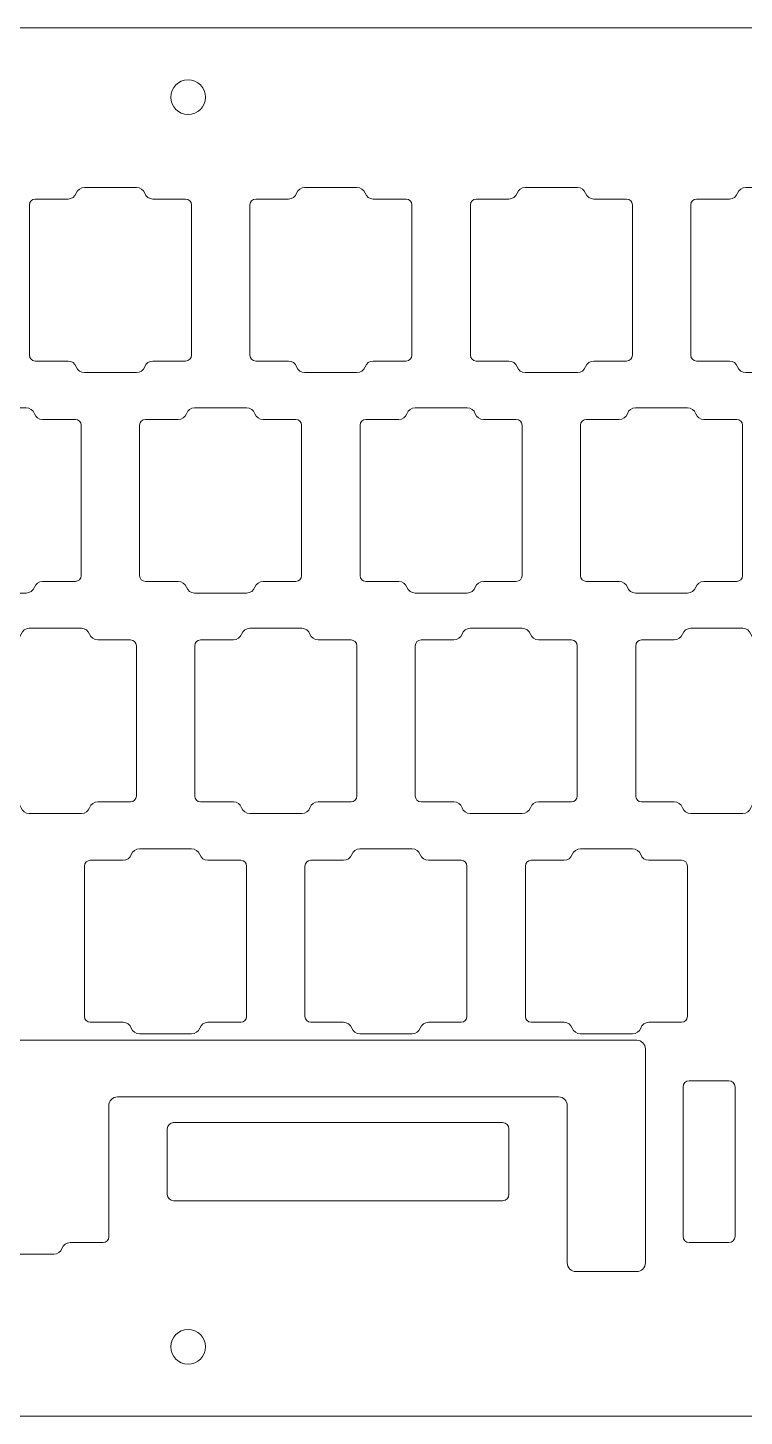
# Model space of a CAD drawing. Header units: inches. Extents: x -33 to 93, y -21 to 51.
# Drawn here: x -10.08 to -3.89, y 8.87 to 20.87 of the extents above; entities that cross this region are included whole.
import ezdxf

# ---------------------------------------------------------------- set-up
doc = ezdxf.new("R2010")
doc.units = ezdxf.units.IN
doc.header["$MEASUREMENT"] = 0
doc.layers.add('Layer 1', color=7, linetype='Continuous')

# ---------------------------------------------------------------- blocks, each defined once
blk = doc.blocks.new('block 413')
at = {"layer": 'Layer 1', "lineweight": 0}
blk.add_open_spline([(7.522, 20.867), (7.743, 20.867), (7.922, 20.688), (7.922, 20.467), (7.922, 20.467), (7.922, 9.268), (7.922, 9.268), (7.922, 9.047), (7.743, 8.868), (7.522, 8.868), (7.522, 8.868), (-32.926, 8.868), (-32.926, 8.868), (-33.146, 8.868), (-33.326, 9.047), (-33.326, 9.268), (-33.326, 9.268), (-33.326, 20.467), (-33.326, 20.467), (-33.326, 20.688), (-33.146, 20.867), (-32.926, 20.867), (-32.926, 20.867), (-13.502, 20.867), (-13.502, 20.867), (-13.447, 20.867), (-13.402, 20.822), (-13.402, 20.767), (-13.402, 20.767), (-13.402, 19.867), (-13.402, 19.867), (-13.402, 19.812), (-13.357, 19.767), (-13.302, 19.767), (-13.302, 19.767), (-12.102, 19.767), (-12.102, 19.767), (-12.047, 19.767), (-12.002, 19.812), (-12.002, 19.867), (-12.002, 19.867), (-12.002, 20.767), (-12.002, 20.767), (-12.002, 20.822), (-11.957, 20.867), (-11.902, 20.867), (-11.902, 20.867), (7.522, 20.867), (7.522, 20.867)], degree=3, knots=[0, 0, 0, 0, 1, 1, 1, 2, 2, 2, 3, 3, 3, 4, 4, 4, 5, 5, 5, 6, 6, 6, 7, 7, 7, 8, 8, 8, 9, 9, 9, 10, 10, 10, 11, 11, 11, 12, 12, 12, 13, 13, 13, 14, 14, 14, 15, 15, 15, 16, 16, 16, 16], dxfattribs=at)
blk = doc.blocks.new('block 415')
at = {"layer": 'Layer 1', "lineweight": 0}
blk.add_open_spline([(-5.979, 10.73), (-5.949, 10.73), (-5.925, 10.754), (-5.925, 10.784), (-5.925, 10.784), (-5.925, 11.351), (-5.925, 11.351), (-5.925, 11.381), (-5.949, 11.405), (-5.979, 11.405), (-5.979, 11.405), (-8.824, 11.405), (-8.824, 11.405), (-8.853, 11.405), (-8.877, 11.381), (-8.877, 11.351), (-8.877, 11.351), (-8.877, 10.784), (-8.877, 10.784), (-8.877, 10.754), (-8.853, 10.73), (-8.824, 10.73), (-8.824, 10.73), (-5.979, 10.73), (-5.979, 10.73)], degree=3, knots=[0, 0, 0, 0, 1, 1, 1, 2, 2, 2, 3, 3, 3, 4, 4, 4, 5, 5, 5, 6, 6, 6, 7, 7, 7, 8, 8, 8, 8], dxfattribs=at)
blk = doc.blocks.new('block 417')
at = {"layer": 'Layer 1', "lineweight": 0}
blk.add_open_spline([(-3.97, 11.713), (-3.97, 11.743), (-3.994, 11.767), (-4.024, 11.767), (-4.024, 11.767), (-4.366, 11.767), (-4.366, 11.767), (-4.396, 11.767), (-4.42, 11.743), (-4.42, 11.713), (-4.42, 11.713), (-4.42, 10.422), (-4.42, 10.422), (-4.42, 10.392), (-4.396, 10.368), (-4.366, 10.368), (-4.366, 10.368), (-4.024, 10.368), (-4.024, 10.368), (-3.994, 10.368), (-3.97, 10.392), (-3.97, 10.422), (-3.97, 10.422), (-3.97, 11.713), (-3.97, 11.713)], degree=3, knots=[0, 0, 0, 0, 1, 1, 1, 2, 2, 2, 3, 3, 3, 4, 4, 4, 5, 5, 5, 6, 6, 6, 7, 7, 7, 8, 8, 8, 8], dxfattribs=at)
blk = doc.blocks.new('block 421')
at = {"layer": 'Layer 1', "lineweight": 0}
blk.add_open_spline([(-8.547, 9.468), (-8.547, 9.55), (-8.614, 9.618), (-8.697, 9.618), (-8.78, 9.618), (-8.847, 9.55), (-8.847, 9.468), (-8.847, 9.385), (-8.78, 9.318), (-8.697, 9.318), (-8.614, 9.318), (-8.547, 9.385), (-8.547, 9.468), (-8.547, 9.468), (-8.547, 9.468), (-8.547, 9.468)], degree=3, knots=[0, 0, 0, 0, 1, 1, 1, 2, 2, 2, 3, 3, 3, 4, 4, 4, 5, 5, 5, 5], dxfattribs=at)
blk = doc.blocks.new('block 426')
at = {"layer": 'Layer 1', "lineweight": 0}
blk.add_open_spline([(-8.547, 20.267), (-8.547, 20.35), (-8.614, 20.417), (-8.697, 20.417), (-8.78, 20.417), (-8.847, 20.35), (-8.847, 20.267), (-8.847, 20.184), (-8.78, 20.117), (-8.697, 20.117), (-8.614, 20.117), (-8.547, 20.184), (-8.547, 20.267), (-8.547, 20.267), (-8.547, 20.267), (-8.547, 20.267)], degree=3, knots=[0, 0, 0, 0, 1, 1, 1, 2, 2, 2, 3, 3, 3, 4, 4, 4, 5, 5, 5, 5], dxfattribs=at)
blk = doc.blocks.new('block 438')
at = {"layer": 'Layer 1', "lineweight": 0}
blk.add_open_spline([(-3.428, 17.887), (-3.396, 17.887), (-3.368, 17.907), (-3.357, 17.937), (-3.347, 17.967), (-3.318, 17.987), (-3.287, 17.987), (-3.287, 17.987), (-3.003, 17.987), (-3.003, 17.987), (-2.975, 17.987), (-2.953, 18.01), (-2.953, 18.037), (-2.953, 18.037), (-2.953, 19.337), (-2.953, 19.337), (-2.953, 19.365), (-2.975, 19.387), (-3.003, 19.387), (-3.003, 19.387), (-3.287, 19.387), (-3.287, 19.387), (-3.318, 19.387), (-3.347, 19.407), (-3.357, 19.437), (-3.368, 19.467), (-3.396, 19.487), (-3.428, 19.487), (-3.428, 19.487), (-3.878, 19.487), (-3.878, 19.487), (-3.91, 19.487), (-3.938, 19.467), (-3.949, 19.437), (-3.959, 19.407), (-3.988, 19.387), (-4.019, 19.387), (-4.019, 19.387), (-4.303, 19.387), (-4.303, 19.387), (-4.331, 19.387), (-4.353, 19.365), (-4.353, 19.337), (-4.353, 19.337), (-4.353, 18.037), (-4.353, 18.037), (-4.353, 18.01), (-4.331, 17.987), (-4.303, 17.987), (-4.303, 17.987), (-4.019, 17.987), (-4.019, 17.987), (-3.988, 17.987), (-3.959, 17.967), (-3.949, 17.937), (-3.938, 17.907), (-3.91, 17.887), (-3.878, 17.887), (-3.878, 17.887), (-3.428, 17.887), (-3.428, 17.887)], degree=3, knots=[0, 0, 0, 0, 1, 1, 1, 2, 2, 2, 3, 3, 3, 4, 4, 4, 5, 5, 5, 6, 6, 6, 7, 7, 7, 8, 8, 8, 9, 9, 9, 10, 10, 10, 11, 11, 11, 12, 12, 12, 13, 13, 13, 14, 14, 14, 15, 15, 15, 16, 16, 16, 17, 17, 17, 18, 18, 18, 19, 19, 19, 20, 20, 20, 20], dxfattribs=at)
blk = doc.blocks.new('block 439')
at = {"layer": 'Layer 1', "lineweight": 0}
blk.add_open_spline([(-5.783, 19.487), (-5.815, 19.487), (-5.843, 19.467), (-5.854, 19.437), (-5.864, 19.407), (-5.893, 19.387), (-5.924, 19.387), (-5.924, 19.387), (-6.208, 19.387), (-6.208, 19.387), (-6.236, 19.387), (-6.258, 19.365), (-6.258, 19.337), (-6.258, 19.337), (-6.258, 18.037), (-6.258, 18.037), (-6.258, 18.01), (-6.236, 17.987), (-6.208, 17.987), (-6.208, 17.987), (-5.924, 17.987), (-5.924, 17.987), (-5.893, 17.987), (-5.864, 17.967), (-5.854, 17.937), (-5.843, 17.907), (-5.815, 17.887), (-5.783, 17.887), (-5.783, 17.887), (-5.333, 17.887), (-5.333, 17.887), (-5.301, 17.887), (-5.273, 17.907), (-5.262, 17.937), (-5.252, 17.967), (-5.223, 17.987), (-5.192, 17.987), (-5.192, 17.987), (-4.908, 17.987), (-4.908, 17.987), (-4.88, 17.987), (-4.858, 18.01), (-4.858, 18.037), (-4.858, 18.037), (-4.858, 19.337), (-4.858, 19.337), (-4.858, 19.365), (-4.88, 19.387), (-4.908, 19.387), (-4.908, 19.387), (-5.192, 19.387), (-5.192, 19.387), (-5.223, 19.387), (-5.252, 19.407), (-5.262, 19.437), (-5.273, 19.467), (-5.301, 19.487), (-5.333, 19.487), (-5.333, 19.487), (-5.783, 19.487), (-5.783, 19.487)], degree=3, knots=[0, 0, 0, 0, 1, 1, 1, 2, 2, 2, 3, 3, 3, 4, 4, 4, 5, 5, 5, 6, 6, 6, 7, 7, 7, 8, 8, 8, 9, 9, 9, 10, 10, 10, 11, 11, 11, 12, 12, 12, 13, 13, 13, 14, 14, 14, 15, 15, 15, 16, 16, 16, 17, 17, 17, 18, 18, 18, 19, 19, 19, 20, 20, 20, 20], dxfattribs=at)
blk = doc.blocks.new('block 442')
at = {"layer": 'Layer 1', "lineweight": 0}
blk.add_open_spline([(-4.381, 15.982), (-4.349, 15.982), (-4.32, 16.002), (-4.31, 16.032), (-4.299, 16.062), (-4.271, 16.082), (-4.239, 16.082), (-4.239, 16.082), (-3.956, 16.082), (-3.956, 16.082), (-3.928, 16.082), (-3.906, 16.105), (-3.906, 16.132), (-3.906, 16.132), (-3.906, 17.432), (-3.906, 17.432), (-3.906, 17.46), (-3.928, 17.482), (-3.956, 17.482), (-3.956, 17.482), (-4.239, 17.482), (-4.239, 17.482), (-4.271, 17.482), (-4.299, 17.502), (-4.31, 17.532), (-4.32, 17.562), (-4.349, 17.582), (-4.381, 17.582), (-4.381, 17.582), (-4.831, 17.582), (-4.831, 17.582), (-4.862, 17.582), (-4.891, 17.562), (-4.901, 17.532), (-4.912, 17.502), (-4.94, 17.482), (-4.972, 17.482), (-4.972, 17.482), (-5.256, 17.482), (-5.256, 17.482), (-5.283, 17.482), (-5.306, 17.46), (-5.306, 17.432), (-5.306, 17.432), (-5.306, 16.132), (-5.306, 16.132), (-5.306, 16.105), (-5.283, 16.082), (-5.256, 16.082), (-5.256, 16.082), (-4.972, 16.082), (-4.972, 16.082), (-4.94, 16.082), (-4.912, 16.062), (-4.901, 16.032), (-4.891, 16.002), (-4.862, 15.982), (-4.831, 15.982), (-4.831, 15.982), (-4.381, 15.982), (-4.381, 15.982)], degree=3, knots=[0, 0, 0, 0, 1, 1, 1, 2, 2, 2, 3, 3, 3, 4, 4, 4, 5, 5, 5, 6, 6, 6, 7, 7, 7, 8, 8, 8, 9, 9, 9, 10, 10, 10, 11, 11, 11, 12, 12, 12, 13, 13, 13, 14, 14, 14, 15, 15, 15, 16, 16, 16, 17, 17, 17, 18, 18, 18, 19, 19, 19, 20, 20, 20, 20], dxfattribs=at)
blk = doc.blocks.new('block 443')
at = {"layer": 'Layer 1', "lineweight": 0}
blk.add_open_spline([(-6.736, 17.582), (-6.767, 17.582), (-6.796, 17.562), (-6.806, 17.532), (-6.817, 17.502), (-6.845, 17.482), (-6.877, 17.482), (-6.877, 17.482), (-7.161, 17.482), (-7.161, 17.482), (-7.188, 17.482), (-7.211, 17.46), (-7.211, 17.432), (-7.211, 17.432), (-7.211, 16.132), (-7.211, 16.132), (-7.211, 16.105), (-7.188, 16.082), (-7.161, 16.082), (-7.161, 16.082), (-6.877, 16.082), (-6.877, 16.082), (-6.845, 16.082), (-6.817, 16.062), (-6.806, 16.032), (-6.796, 16.002), (-6.767, 15.982), (-6.736, 15.982), (-6.736, 15.982), (-6.286, 15.982), (-6.286, 15.982), (-6.254, 15.982), (-6.225, 16.002), (-6.215, 16.032), (-6.204, 16.062), (-6.176, 16.082), (-6.144, 16.082), (-6.144, 16.082), (-5.861, 16.082), (-5.861, 16.082), (-5.833, 16.082), (-5.811, 16.105), (-5.811, 16.132), (-5.811, 16.132), (-5.811, 17.432), (-5.811, 17.432), (-5.811, 17.46), (-5.833, 17.482), (-5.861, 17.482), (-5.861, 17.482), (-6.144, 17.482), (-6.144, 17.482), (-6.176, 17.482), (-6.204, 17.502), (-6.215, 17.532), (-6.225, 17.562), (-6.254, 17.582), (-6.286, 17.582), (-6.286, 17.582), (-6.736, 17.582), (-6.736, 17.582)], degree=3, knots=[0, 0, 0, 0, 1, 1, 1, 2, 2, 2, 3, 3, 3, 4, 4, 4, 5, 5, 5, 6, 6, 6, 7, 7, 7, 8, 8, 8, 9, 9, 9, 10, 10, 10, 11, 11, 11, 12, 12, 12, 13, 13, 13, 14, 14, 14, 15, 15, 15, 16, 16, 16, 17, 17, 17, 18, 18, 18, 19, 19, 19, 20, 20, 20, 20], dxfattribs=at)
blk = doc.blocks.new('block 446')
at = {"layer": 'Layer 1', "lineweight": 0}
blk.add_open_spline([(-3.904, 14.077), (-3.872, 14.077), (-3.844, 14.097), (-3.834, 14.127), (-3.823, 14.157), (-3.795, 14.177), (-3.763, 14.177), (-3.763, 14.177), (-3.479, 14.177), (-3.479, 14.177), (-3.452, 14.177), (-3.429, 14.2), (-3.429, 14.227), (-3.429, 14.227), (-3.429, 15.527), (-3.429, 15.527), (-3.429, 15.555), (-3.452, 15.577), (-3.479, 15.577), (-3.479, 15.577), (-3.763, 15.577), (-3.763, 15.577), (-3.795, 15.577), (-3.823, 15.597), (-3.834, 15.627), (-3.844, 15.657), (-3.872, 15.677), (-3.904, 15.677), (-3.904, 15.677), (-4.354, 15.677), (-4.354, 15.677), (-4.386, 15.677), (-4.414, 15.657), (-4.425, 15.627), (-4.436, 15.597), (-4.464, 15.577), (-4.496, 15.577), (-4.496, 15.577), (-4.779, 15.577), (-4.779, 15.577), (-4.807, 15.577), (-4.829, 15.555), (-4.829, 15.527), (-4.829, 15.527), (-4.829, 14.227), (-4.829, 14.227), (-4.829, 14.2), (-4.807, 14.177), (-4.779, 14.177), (-4.779, 14.177), (-4.496, 14.177), (-4.496, 14.177), (-4.464, 14.177), (-4.436, 14.157), (-4.425, 14.127), (-4.414, 14.097), (-4.386, 14.077), (-4.354, 14.077), (-4.354, 14.077), (-3.904, 14.077), (-3.904, 14.077)], degree=3, knots=[0, 0, 0, 0, 1, 1, 1, 2, 2, 2, 3, 3, 3, 4, 4, 4, 5, 5, 5, 6, 6, 6, 7, 7, 7, 8, 8, 8, 9, 9, 9, 10, 10, 10, 11, 11, 11, 12, 12, 12, 13, 13, 13, 14, 14, 14, 15, 15, 15, 16, 16, 16, 17, 17, 17, 18, 18, 18, 19, 19, 19, 20, 20, 20, 20], dxfattribs=at)
blk = doc.blocks.new('block 447')
at = {"layer": 'Layer 1', "lineweight": 0}
blk.add_open_spline([(-6.259, 15.677), (-6.291, 15.677), (-6.319, 15.657), (-6.33, 15.627), (-6.341, 15.597), (-6.369, 15.577), (-6.401, 15.577), (-6.401, 15.577), (-6.684, 15.577), (-6.684, 15.577), (-6.712, 15.577), (-6.734, 15.555), (-6.734, 15.527), (-6.734, 15.527), (-6.734, 14.227), (-6.734, 14.227), (-6.734, 14.2), (-6.712, 14.177), (-6.684, 14.177), (-6.684, 14.177), (-6.401, 14.177), (-6.401, 14.177), (-6.369, 14.177), (-6.341, 14.157), (-6.33, 14.127), (-6.319, 14.097), (-6.291, 14.077), (-6.259, 14.077), (-6.259, 14.077), (-5.809, 14.077), (-5.809, 14.077), (-5.777, 14.077), (-5.749, 14.097), (-5.739, 14.127), (-5.728, 14.157), (-5.7, 14.177), (-5.668, 14.177), (-5.668, 14.177), (-5.384, 14.177), (-5.384, 14.177), (-5.357, 14.177), (-5.334, 14.2), (-5.334, 14.227), (-5.334, 14.227), (-5.334, 15.527), (-5.334, 15.527), (-5.334, 15.555), (-5.357, 15.577), (-5.384, 15.577), (-5.384, 15.577), (-5.668, 15.577), (-5.668, 15.577), (-5.7, 15.577), (-5.728, 15.597), (-5.739, 15.627), (-5.749, 15.657), (-5.777, 15.677), (-5.809, 15.677), (-5.809, 15.677), (-6.259, 15.677), (-6.259, 15.677)], degree=3, knots=[0, 0, 0, 0, 1, 1, 1, 2, 2, 2, 3, 3, 3, 4, 4, 4, 5, 5, 5, 6, 6, 6, 7, 7, 7, 8, 8, 8, 9, 9, 9, 10, 10, 10, 11, 11, 11, 12, 12, 12, 13, 13, 13, 14, 14, 14, 15, 15, 15, 16, 16, 16, 17, 17, 17, 18, 18, 18, 19, 19, 19, 20, 20, 20, 20], dxfattribs=at)
blk = doc.blocks.new('block 451')
at = {"layer": 'Layer 1', "lineweight": 0}
blk.add_open_spline([(-5.307, 13.772), (-5.339, 13.772), (-5.367, 13.752), (-5.378, 13.722), (-5.388, 13.692), (-5.416, 13.672), (-5.448, 13.672), (-5.448, 13.672), (-5.732, 13.672), (-5.732, 13.672), (-5.759, 13.672), (-5.782, 13.65), (-5.782, 13.622), (-5.782, 13.622), (-5.782, 12.322), (-5.782, 12.322), (-5.782, 12.295), (-5.759, 12.272), (-5.732, 12.272), (-5.732, 12.272), (-5.448, 12.272), (-5.448, 12.272), (-5.416, 12.272), (-5.388, 12.252), (-5.378, 12.222), (-5.367, 12.192), (-5.339, 12.172), (-5.307, 12.172), (-5.307, 12.172), (-4.857, 12.172), (-4.857, 12.172), (-4.825, 12.172), (-4.797, 12.192), (-4.786, 12.222), (-4.775, 12.252), (-4.747, 12.272), (-4.715, 12.272), (-4.715, 12.272), (-4.432, 12.272), (-4.432, 12.272), (-4.404, 12.272), (-4.382, 12.295), (-4.382, 12.322), (-4.382, 12.322), (-4.382, 13.622), (-4.382, 13.622), (-4.382, 13.65), (-4.404, 13.672), (-4.432, 13.672), (-4.432, 13.672), (-4.715, 13.672), (-4.715, 13.672), (-4.747, 13.672), (-4.775, 13.692), (-4.786, 13.722), (-4.797, 13.752), (-4.825, 13.772), (-4.857, 13.772), (-4.857, 13.772), (-5.307, 13.772), (-5.307, 13.772)], degree=3, knots=[0, 0, 0, 0, 1, 1, 1, 2, 2, 2, 3, 3, 3, 4, 4, 4, 5, 5, 5, 6, 6, 6, 7, 7, 7, 8, 8, 8, 9, 9, 9, 10, 10, 10, 11, 11, 11, 12, 12, 12, 13, 13, 13, 14, 14, 14, 15, 15, 15, 16, 16, 16, 17, 17, 17, 18, 18, 18, 19, 19, 19, 20, 20, 20, 20], dxfattribs=at)
blk = doc.blocks.new('block 408')
at = {"layer": 'Layer 1', "lineweight": 0}
for points, knots in [([(-9.143, 17.887), (-9.111, 17.887), (-9.083, 17.907), (-9.072, 17.937), (-9.062, 17.967), (-9.033, 17.987), (-9.002, 17.987), (-9.002, 17.987), (-8.718, 17.987), (-8.718, 17.987), (-8.69, 17.987), (-8.668, 18.01), (-8.668, 18.037), (-8.668, 18.037), (-8.668, 19.337), (-8.668, 19.337), (-8.668, 19.365), (-8.69, 19.387), (-8.718, 19.387), (-8.718, 19.387), (-9.002, 19.387), (-9.002, 19.387), (-9.033, 19.387), (-9.062, 19.407), (-9.072, 19.437), (-9.083, 19.467), (-9.111, 19.487), (-9.143, 19.487), (-9.143, 19.487), (-9.593, 19.487), (-9.593, 19.487), (-9.625, 19.487), (-9.653, 19.467), (-9.664, 19.437), (-9.674, 19.407), (-9.703, 19.387), (-9.734, 19.387), (-9.734, 19.387), (-10.018, 19.387), (-10.018, 19.387), (-10.046, 19.387), (-10.068, 19.365), (-10.068, 19.337), (-10.068, 19.337), (-10.068, 18.037), (-10.068, 18.037), (-10.068, 18.01), (-10.046, 17.987), (-10.018, 17.987), (-10.018, 17.987), (-9.734, 17.987), (-9.734, 17.987), (-9.703, 17.987), (-9.674, 17.967), (-9.664, 17.937), (-9.653, 17.907), (-9.625, 17.887), (-9.593, 17.887), (-9.593, 17.887), (-9.143, 17.887), (-9.143, 17.887)], [0, 0, 0, 0, 1, 1, 1, 2, 2, 2, 3, 3, 3, 4, 4, 4, 5, 5, 5, 6, 6, 6, 7, 7, 7, 8, 8, 8, 9, 9, 9, 10, 10, 10, 11, 11, 11, 12, 12, 12, 13, 13, 13, 14, 14, 14, 15, 15, 15, 16, 16, 16, 17, 17, 17, 18, 18, 18, 19, 19, 19, 20, 20, 20, 20]), ([(-7.238, 17.887), (-7.206, 17.887), (-7.178, 17.907), (-7.167, 17.937), (-7.157, 17.967), (-7.128, 17.987), (-7.097, 17.987), (-7.097, 17.987), (-6.813, 17.987), (-6.813, 17.987), (-6.785, 17.987), (-6.763, 18.01), (-6.763, 18.037), (-6.763, 18.037), (-6.763, 19.337), (-6.763, 19.337), (-6.763, 19.365), (-6.785, 19.387), (-6.813, 19.387), (-6.813, 19.387), (-7.097, 19.387), (-7.097, 19.387), (-7.128, 19.387), (-7.157, 19.407), (-7.167, 19.437), (-7.178, 19.467), (-7.206, 19.487), (-7.238, 19.487), (-7.238, 19.487), (-7.688, 19.487), (-7.688, 19.487), (-7.72, 19.487), (-7.748, 19.467), (-7.759, 19.437), (-7.769, 19.407), (-7.798, 19.387), (-7.829, 19.387), (-7.829, 19.387), (-8.113, 19.387), (-8.113, 19.387), (-8.141, 19.387), (-8.163, 19.365), (-8.163, 19.337), (-8.163, 19.337), (-8.163, 18.037), (-8.163, 18.037), (-8.163, 18.01), (-8.141, 17.987), (-8.113, 17.987), (-8.113, 17.987), (-7.829, 17.987), (-7.829, 17.987), (-7.798, 17.987), (-7.769, 17.967), (-7.759, 17.937), (-7.748, 17.907), (-7.72, 17.887), (-7.688, 17.887), (-7.688, 17.887), (-7.238, 17.887), (-7.238, 17.887)], [0, 0, 0, 0, 1, 1, 1, 2, 2, 2, 3, 3, 3, 4, 4, 4, 5, 5, 5, 6, 6, 6, 7, 7, 7, 8, 8, 8, 9, 9, 9, 10, 10, 10, 11, 11, 11, 12, 12, 12, 13, 13, 13, 14, 14, 14, 15, 15, 15, 16, 16, 16, 17, 17, 17, 18, 18, 18, 19, 19, 19, 20, 20, 20, 20]), ([(-10.096, 15.982), (-10.064, 15.982), (-10.035, 16.002), (-10.025, 16.032), (-10.014, 16.062), (-9.986, 16.082), (-9.954, 16.082), (-9.954, 16.082), (-9.671, 16.082), (-9.671, 16.082), (-9.643, 16.082), (-9.621, 16.105), (-9.621, 16.132), (-9.621, 16.132), (-9.621, 17.432), (-9.621, 17.432), (-9.621, 17.46), (-9.643, 17.482), (-9.671, 17.482), (-9.671, 17.482), (-9.954, 17.482), (-9.954, 17.482), (-9.986, 17.482), (-10.014, 17.502), (-10.025, 17.532), (-10.035, 17.562), (-10.064, 17.582), (-10.096, 17.582), (-10.096, 17.582), (-10.546, 17.582), (-10.546, 17.582), (-10.577, 17.582), (-10.606, 17.562), (-10.616, 17.532), (-10.627, 17.502), (-10.655, 17.482), (-10.687, 17.482), (-10.687, 17.482), (-10.971, 17.482), (-10.971, 17.482), (-10.998, 17.482), (-11.021, 17.46), (-11.021, 17.432), (-11.021, 17.432), (-11.021, 16.132), (-11.021, 16.132), (-11.021, 16.105), (-10.998, 16.082), (-10.971, 16.082), (-10.971, 16.082), (-10.687, 16.082), (-10.687, 16.082), (-10.655, 16.082), (-10.627, 16.062), (-10.616, 16.032), (-10.606, 16.002), (-10.577, 15.982), (-10.546, 15.982), (-10.546, 15.982), (-10.096, 15.982), (-10.096, 15.982)], [0, 0, 0, 0, 1, 1, 1, 2, 2, 2, 3, 3, 3, 4, 4, 4, 5, 5, 5, 6, 6, 6, 7, 7, 7, 8, 8, 8, 9, 9, 9, 10, 10, 10, 11, 11, 11, 12, 12, 12, 13, 13, 13, 14, 14, 14, 15, 15, 15, 16, 16, 16, 17, 17, 17, 18, 18, 18, 19, 19, 19, 20, 20, 20, 20]), ([(-8.191, 15.982), (-8.159, 15.982), (-8.13, 16.002), (-8.12, 16.032), (-8.109, 16.062), (-8.081, 16.082), (-8.049, 16.082), (-8.049, 16.082), (-7.766, 16.082), (-7.766, 16.082), (-7.738, 16.082), (-7.716, 16.105), (-7.716, 16.132), (-7.716, 16.132), (-7.716, 17.432), (-7.716, 17.432), (-7.716, 17.46), (-7.738, 17.482), (-7.766, 17.482), (-7.766, 17.482), (-8.049, 17.482), (-8.049, 17.482), (-8.081, 17.482), (-8.109, 17.502), (-8.12, 17.532), (-8.13, 17.562), (-8.159, 17.582), (-8.191, 17.582), (-8.191, 17.582), (-8.641, 17.582), (-8.641, 17.582), (-8.672, 17.582), (-8.701, 17.562), (-8.711, 17.532), (-8.722, 17.502), (-8.75, 17.482), (-8.782, 17.482), (-8.782, 17.482), (-9.066, 17.482), (-9.066, 17.482), (-9.093, 17.482), (-9.116, 17.46), (-9.116, 17.432), (-9.116, 17.432), (-9.116, 16.132), (-9.116, 16.132), (-9.116, 16.105), (-9.093, 16.082), (-9.066, 16.082), (-9.066, 16.082), (-8.782, 16.082), (-8.782, 16.082), (-8.75, 16.082), (-8.722, 16.062), (-8.711, 16.032), (-8.701, 16.002), (-8.672, 15.982), (-8.641, 15.982), (-8.641, 15.982), (-8.191, 15.982), (-8.191, 15.982)], [0, 0, 0, 0, 1, 1, 1, 2, 2, 2, 3, 3, 3, 4, 4, 4, 5, 5, 5, 6, 6, 6, 7, 7, 7, 8, 8, 8, 9, 9, 9, 10, 10, 10, 11, 11, 11, 12, 12, 12, 13, 13, 13, 14, 14, 14, 15, 15, 15, 16, 16, 16, 17, 17, 17, 18, 18, 18, 19, 19, 19, 20, 20, 20, 20]), ([(-9.619, 14.077), (-9.588, 14.077), (-9.559, 14.097), (-9.549, 14.127), (-9.538, 14.157), (-9.51, 14.177), (-9.478, 14.177), (-9.478, 14.177), (-9.194, 14.177), (-9.194, 14.177), (-9.167, 14.177), (-9.144, 14.2), (-9.144, 14.227), (-9.144, 14.227), (-9.144, 15.527), (-9.144, 15.527), (-9.144, 15.555), (-9.167, 15.577), (-9.194, 15.577), (-9.194, 15.577), (-9.478, 15.577), (-9.478, 15.577), (-9.51, 15.577), (-9.538, 15.597), (-9.549, 15.627), (-9.559, 15.657), (-9.588, 15.677), (-9.619, 15.677), (-9.619, 15.677), (-10.069, 15.677), (-10.069, 15.677), (-10.101, 15.677), (-10.129, 15.657), (-10.14, 15.627), (-10.151, 15.597), (-10.179, 15.577), (-10.211, 15.577), (-10.211, 15.577), (-10.494, 15.577), (-10.494, 15.577), (-10.522, 15.577), (-10.544, 15.555), (-10.544, 15.527), (-10.544, 15.527), (-10.544, 14.227), (-10.544, 14.227), (-10.544, 14.2), (-10.522, 14.177), (-10.494, 14.177), (-10.494, 14.177), (-10.211, 14.177), (-10.211, 14.177), (-10.179, 14.177), (-10.151, 14.157), (-10.14, 14.127), (-10.129, 14.097), (-10.101, 14.077), (-10.069, 14.077), (-10.069, 14.077), (-9.619, 14.077), (-9.619, 14.077)], [0, 0, 0, 0, 1, 1, 1, 2, 2, 2, 3, 3, 3, 4, 4, 4, 5, 5, 5, 6, 6, 6, 7, 7, 7, 8, 8, 8, 9, 9, 9, 10, 10, 10, 11, 11, 11, 12, 12, 12, 13, 13, 13, 14, 14, 14, 15, 15, 15, 16, 16, 16, 17, 17, 17, 18, 18, 18, 19, 19, 19, 20, 20, 20, 20]), ([(-7.714, 14.077), (-7.682, 14.077), (-7.654, 14.097), (-7.644, 14.127), (-7.633, 14.157), (-7.605, 14.177), (-7.573, 14.177), (-7.573, 14.177), (-7.289, 14.177), (-7.289, 14.177), (-7.262, 14.177), (-7.239, 14.2), (-7.239, 14.227), (-7.239, 14.227), (-7.239, 15.527), (-7.239, 15.527), (-7.239, 15.555), (-7.262, 15.577), (-7.289, 15.577), (-7.289, 15.577), (-7.573, 15.577), (-7.573, 15.577), (-7.605, 15.577), (-7.633, 15.597), (-7.644, 15.627), (-7.654, 15.657), (-7.682, 15.677), (-7.714, 15.677), (-7.714, 15.677), (-8.164, 15.677), (-8.164, 15.677), (-8.196, 15.677), (-8.224, 15.657), (-8.235, 15.627), (-8.246, 15.597), (-8.274, 15.577), (-8.306, 15.577), (-8.306, 15.577), (-8.589, 15.577), (-8.589, 15.577), (-8.617, 15.577), (-8.639, 15.555), (-8.639, 15.527), (-8.639, 15.527), (-8.639, 14.227), (-8.639, 14.227), (-8.639, 14.2), (-8.617, 14.177), (-8.589, 14.177), (-8.589, 14.177), (-8.306, 14.177), (-8.306, 14.177), (-8.274, 14.177), (-8.246, 14.157), (-8.235, 14.127), (-8.224, 14.097), (-8.196, 14.077), (-8.164, 14.077), (-8.164, 14.077), (-7.714, 14.077), (-7.714, 14.077)], [0, 0, 0, 0, 1, 1, 1, 2, 2, 2, 3, 3, 3, 4, 4, 4, 5, 5, 5, 6, 6, 6, 7, 7, 7, 8, 8, 8, 9, 9, 9, 10, 10, 10, 11, 11, 11, 12, 12, 12, 13, 13, 13, 14, 14, 14, 15, 15, 15, 16, 16, 16, 17, 17, 17, 18, 18, 18, 19, 19, 19, 20, 20, 20, 20]), ([(-8.667, 12.172), (-8.635, 12.172), (-8.607, 12.192), (-8.596, 12.222), (-8.586, 12.252), (-8.557, 12.272), (-8.525, 12.272), (-8.525, 12.272), (-8.242, 12.272), (-8.242, 12.272), (-8.214, 12.272), (-8.192, 12.295), (-8.192, 12.322), (-8.192, 12.322), (-8.192, 13.622), (-8.192, 13.622), (-8.192, 13.65), (-8.214, 13.672), (-8.242, 13.672), (-8.242, 13.672), (-8.525, 13.672), (-8.525, 13.672), (-8.557, 13.672), (-8.586, 13.692), (-8.596, 13.722), (-8.607, 13.752), (-8.635, 13.772), (-8.667, 13.772), (-8.667, 13.772), (-9.117, 13.772), (-9.117, 13.772), (-9.149, 13.772), (-9.177, 13.752), (-9.188, 13.722), (-9.198, 13.692), (-9.226, 13.672), (-9.258, 13.672), (-9.258, 13.672), (-9.542, 13.672), (-9.542, 13.672), (-9.569, 13.672), (-9.592, 13.65), (-9.592, 13.622), (-9.592, 13.622), (-9.592, 12.322), (-9.592, 12.322), (-9.592, 12.295), (-9.569, 12.272), (-9.542, 12.272), (-9.542, 12.272), (-9.258, 12.272), (-9.258, 12.272), (-9.226, 12.272), (-9.198, 12.252), (-9.188, 12.222), (-9.177, 12.192), (-9.149, 12.172), (-9.117, 12.172), (-9.117, 12.172), (-8.667, 12.172), (-8.667, 12.172)], [0, 0, 0, 0, 1, 1, 1, 2, 2, 2, 3, 3, 3, 4, 4, 4, 5, 5, 5, 6, 6, 6, 7, 7, 7, 8, 8, 8, 9, 9, 9, 10, 10, 10, 11, 11, 11, 12, 12, 12, 13, 13, 13, 14, 14, 14, 15, 15, 15, 16, 16, 16, 17, 17, 17, 18, 18, 18, 19, 19, 19, 20, 20, 20, 20]), ([(-6.762, 12.172), (-6.73, 12.172), (-6.702, 12.192), (-6.691, 12.222), (-6.68, 12.252), (-6.652, 12.272), (-6.62, 12.272), (-6.62, 12.272), (-6.337, 12.272), (-6.337, 12.272), (-6.309, 12.272), (-6.287, 12.295), (-6.287, 12.322), (-6.287, 12.322), (-6.287, 13.622), (-6.287, 13.622), (-6.287, 13.65), (-6.309, 13.672), (-6.337, 13.672), (-6.337, 13.672), (-6.62, 13.672), (-6.62, 13.672), (-6.652, 13.672), (-6.68, 13.692), (-6.691, 13.722), (-6.702, 13.752), (-6.73, 13.772), (-6.762, 13.772), (-6.762, 13.772), (-7.212, 13.772), (-7.212, 13.772), (-7.244, 13.772), (-7.272, 13.752), (-7.282, 13.722), (-7.293, 13.692), (-7.321, 13.672), (-7.353, 13.672), (-7.353, 13.672), (-7.637, 13.672), (-7.637, 13.672), (-7.664, 13.672), (-7.687, 13.65), (-7.687, 13.622), (-7.687, 13.622), (-7.687, 12.322), (-7.687, 12.322), (-7.687, 12.295), (-7.664, 12.272), (-7.637, 12.272), (-7.637, 12.272), (-7.353, 12.272), (-7.353, 12.272), (-7.321, 12.272), (-7.293, 12.252), (-7.282, 12.222), (-7.272, 12.192), (-7.244, 12.172), (-7.212, 12.172), (-7.212, 12.172), (-6.762, 12.172), (-6.762, 12.172)], [0, 0, 0, 0, 1, 1, 1, 2, 2, 2, 3, 3, 3, 4, 4, 4, 5, 5, 5, 6, 6, 6, 7, 7, 7, 8, 8, 8, 9, 9, 9, 10, 10, 10, 11, 11, 11, 12, 12, 12, 13, 13, 13, 14, 14, 14, 15, 15, 15, 16, 16, 16, 17, 17, 17, 18, 18, 18, 19, 19, 19, 20, 20, 20, 20]), ([(-4.82, 12.117), (-4.778, 12.117), (-4.745, 12.084), (-4.745, 12.042), (-4.745, 12.042), (-4.745, 10.193), (-4.745, 10.193), (-4.745, 10.151), (-4.778, 10.118), (-4.82, 10.118), (-4.82, 10.118), (-5.345, 10.118), (-5.345, 10.118), (-5.386, 10.118), (-5.42, 10.151), (-5.42, 10.193), (-5.42, 10.193), (-5.42, 11.552), (-5.42, 11.552), (-5.42, 11.593), (-5.453, 11.627), (-5.495, 11.627), (-5.495, 11.627), (-9.307, 11.627), (-9.307, 11.627), (-9.349, 11.627), (-9.382, 11.593), (-9.382, 11.552), (-9.382, 11.552), (-9.382, 10.418), (-9.382, 10.418), (-9.382, 10.39), (-9.405, 10.368), (-9.432, 10.368), (-9.432, 10.368), (-9.716, 10.368), (-9.716, 10.368), (-9.748, 10.368), (-9.776, 10.348), (-9.787, 10.318), (-9.797, 10.288), (-9.826, 10.268), (-9.857, 10.268), (-9.857, 10.268), (-10.307, 10.268), (-10.307, 10.268), (-10.339, 10.268), (-10.368, 10.288), (-10.378, 10.318), (-10.389, 10.348), (-10.417, 10.368), (-10.449, 10.368), (-10.449, 10.368), (-10.732, 10.368), (-10.732, 10.368), (-10.76, 10.368), (-10.782, 10.39), (-10.782, 10.418), (-10.782, 10.418), (-10.782, 11.552), (-10.782, 11.552), (-10.782, 11.593), (-10.816, 11.627), (-10.857, 11.627), (-10.857, 11.627), (-14.67, 11.627), (-14.67, 11.627), (-14.711, 11.627), (-14.745, 11.593), (-14.745, 11.552), (-14.745, 11.552), (-14.745, 10.193), (-14.745, 10.193), (-14.745, 10.151), (-14.778, 10.118), (-14.82, 10.118), (-14.82, 10.118), (-15.345, 10.118), (-15.345, 10.118), (-15.386, 10.118), (-15.42, 10.151), (-15.42, 10.193), (-15.42, 10.193), (-15.42, 12.042), (-15.42, 12.042), (-15.42, 12.084), (-15.386, 12.117), (-15.345, 12.117), (-15.345, 12.117), (-4.82, 12.117), (-4.82, 12.117)], [0, 0, 0, 0, 1, 1, 1, 2, 2, 2, 3, 3, 3, 4, 4, 4, 5, 5, 5, 6, 6, 6, 7, 7, 7, 8, 8, 8, 9, 9, 9, 10, 10, 10, 11, 11, 11, 12, 12, 12, 13, 13, 13, 14, 14, 14, 15, 15, 15, 16, 16, 16, 17, 17, 17, 18, 18, 18, 19, 19, 19, 20, 20, 20, 21, 21, 21, 22, 22, 22, 23, 23, 23, 24, 24, 24, 25, 25, 25, 26, 26, 26, 27, 27, 27, 28, 28, 28, 29, 29, 29, 30, 30, 30, 30])]:
    blk.add_open_spline(points, degree=3, knots=knots, dxfattribs=at)
at = {"layer": 'Layer 1'}
for name in ['block 413', 'block 426', 'block 439', 'block 438', 'block 443', 'block 442', 'block 447', 'block 446', 'block 451', 'block 417', 'block 415', 'block 421']:
    blk.add_blockref(name, (0, 0), dxfattribs=at)

msp = doc.modelspace()

# ---------------------------------------------------------------- block references
at = {"layer": 'Layer 1'}
msp.add_blockref('block 408', (0, 0), dxfattribs=at)

doc.saveas('drawing.dxf')
